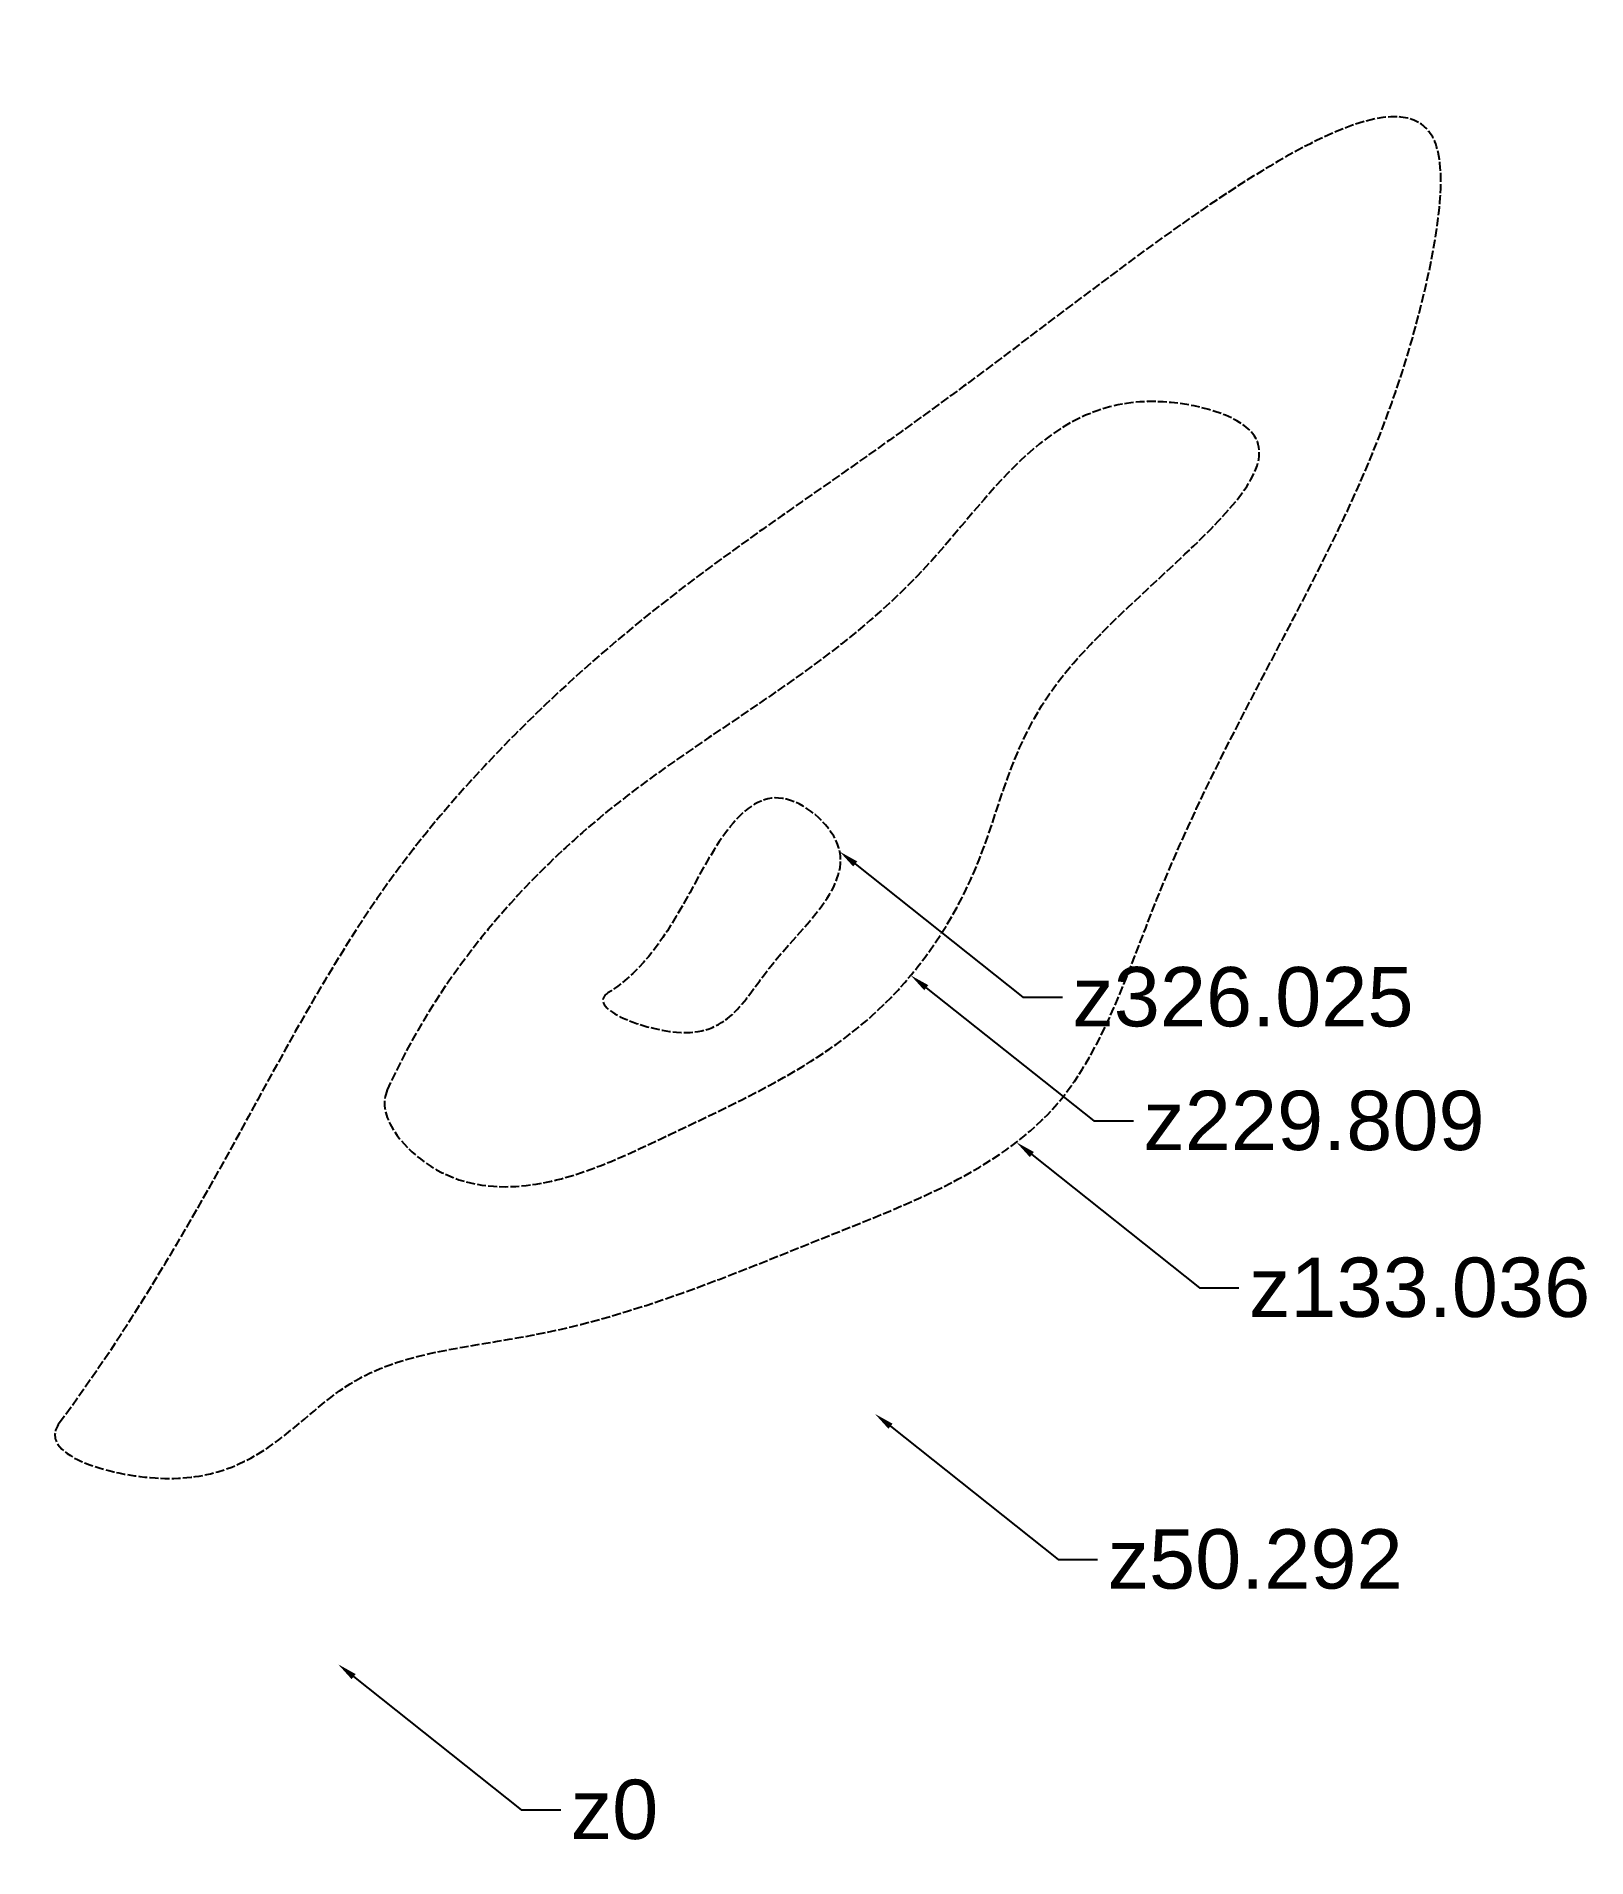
# Model space of a CAD drawing. Header units: millimetres. Extents: x 115 to 428, y 21 to 389.
import ezdxf
from ezdxf import colors
from ezdxf.entities.mleader import LeaderData, LeaderLine
from ezdxf.math import Vec2, Vec3

# ---------------------------------------------------------------- set-up
doc = ezdxf.new("R2010")
doc.units = ezdxf.units.MM
doc.header["$LTSCALE"] = 0.15
doc.linetypes.add('ACAD_ISO02W100', pattern=[15, 12, -3])
doc.layers.add('0-Dimension', color=92, linetype='Continuous')
doc.layers.add('0-Sketch', color=20, linetype='ACAD_ISO02W100')
doc.styles.get("Standard").update_dxf_attribs({"font": 'arial.ttf'})

msp = doc.modelspace()

# ---------------------------------------------------------------- linework, layer by layer
at = {"layer": '0-Sketch'}
for points, start_tangent, end_tangent in [([(119.71, 108.74, 133.04), (156.03, 167.25, 133.04), (188.53, 221.21, 133.04), (236.95, 270.72, 133.04), (305.13, 320.35, 133.04), (398.17, 366.31, 133.04), (394.98, 335.01, 133.04), (368.85, 270.92, 133.04), (341.45, 214.52, 133.04), (320.43, 172.24, 133.04), (275.19, 146.63, 133.04), (215.29, 126.53, 133.04), (179.61, 117.38, 133.04), (140.1, 97.61, 133.04), (119.71, 108.74, 133.04)], (0.597272, 0.802038), (0.597272, 0.802038)), ([(185.98, 176.09, 229.81), (230.58, 232.49, 229.81), (294.81, 281.83, 229.81), (338.08, 315.17, 229.81), (359.94, 309.76, 229.81), (321.58, 258.61, 229.81), (304.63, 220.3, 229.81), (286.34, 193.36, 229.81), (243.07, 167.09, 229.81), (210.96, 156.56, 229.81), (192.67, 162.15, 229.81), (185.98, 176.09, 229.81)], (0.407722, 0.913106), (0.407722, 0.913106)), ([(230.58, 195.71, 326.03), (247.09, 215.97, 326.03), (265.82, 235.03, 326.03), (276.97, 225.79, 326.03), (263.15, 200.72, 326.03), (244.41, 187.78, 326.03), (230.58, 195.71, 326.03)], (0.84344, 0.537224), (0.84344, 0.537224))]:
    msp.add_spline(points, degree=3, dxfattribs=dict(at, start_tangent=start_tangent, end_tangent=end_tangent))

# ---------------------------------------------------------------- leaders
at = {"layer": '0-Dimension'}
ml = msp.add_multileader_mtext('Standard', dxfattribs=at)
ml.set_content('z326.025', color=256)
ml.set_leader_properties()
ml.build(insert=Vec2(0, 0))
ctx = ml.context
ctx.base_point, ctx.char_height, ctx.plane_origin = Vec3(322.4, 194.85, 326.03), 12, Vec3(277.41, 224.27, 326.03)
notes = []
notes.append((ctx, [(0, (1, 1, 0), (314.4, 194.85, 326.03), (1, 0), 8, [(0, [(277.41, 224.27, 326.03)], 0, [])])]))
ctx.mtext.insert, ctx.mtext.width, ctx.mtext.flow_direction = Vec3(324.4, 200.95, 326.03), 0.075, 5
ml = msp.add_multileader_mtext('Standard', dxfattribs=at)
ml.set_content('z229.809', color=256)
ml.set_leader_properties()
ml.build(insert=Vec2(0, 0))
ctx = ml.context
ctx.base_point, ctx.char_height, ctx.plane_origin = Vec3(336.75, 169.84, 229.81), 12, Vec3(291.76, 199.26, 229.81)
notes.append((ctx, [(0, (1, 1, 0), (328.75, 169.84, 229.81), (1, 0), 8, [(0, [(291.76, 199.26, 229.81)], 0, [])])]))
ctx.mtext.insert, ctx.mtext.flow_direction = Vec3(338.75, 175.94, 229.81), 5
ml = msp.add_multileader_mtext('Standard', dxfattribs=at)
ml.set_content('z133.036', color=256)
ml.set_leader_properties()
ml.build(insert=Vec2(0, 0))
ctx = ml.context
ctx.base_point, ctx.char_height, ctx.plane_origin = Vec3(358.09, 136.11, 133.04), 12, Vec3(313.1, 165.53, 133.04)
notes.append((ctx, [(0, (1, 1, 0), (350.09, 136.11, 133.04), (1, 0), 8, [(0, [(313.1, 165.53, 133.04)], 0, [])])]))
ctx.mtext.insert, ctx.mtext.flow_direction = Vec3(360.09, 142.21, 133.04), 5
ml = msp.add_multileader_mtext('Standard', dxfattribs=at)
ml.set_content('z50.292', color=256)
ml.set_leader_properties()
ml.build(insert=Vec2(0, 0))
ctx = ml.context
ctx.base_point, ctx.char_height, ctx.plane_origin = Vec3(329.52, 81.19, 50.29), 12, Vec3(284.53, 110.61, 50.29)
notes.append((ctx, [(0, (1, 1, 0), (321.52, 81.19, 50.29), (1, 0), 8, [(0, [(284.53, 110.61, 50.29)], 0, [])])]))
ctx.mtext.insert, ctx.mtext.flow_direction = Vec3(331.52, 87.29, 50.29), 5
ml = msp.add_multileader_mtext('Standard', dxfattribs=at)
ml.set_content('z0', color=256)
ml.set_leader_properties()
ml.build(insert=Vec2(0, 0))
ctx = ml.context
ctx.base_point, ctx.char_height, ctx.plane_origin = Vec3(221.04, 30.57), 12, Vec3(176.05, 59.99)
notes.append((ctx, [(0, (1, 1, 0), (213.04, 30.57), (1, 0), 8, [(0, [(176.05, 59.99)], 0, [])])]))
ctx.mtext.insert, ctx.mtext.flow_direction = Vec3(223.04, 36.67), 5
for ctx, leaders in notes:
    for number, flags, end, landing, length, lines in leaders:
        leader = LeaderData()
        leader.index, (leader.has_last_leader_line, leader.has_dogleg_vector, leader.attachment_direction) = number, flags
        leader.last_leader_point, leader.dogleg_vector, leader.dogleg_length = Vec3(end), Vec3(landing), length
        for number, points, colour, breaks in lines:
            line = LeaderLine()
            line.index, line.vertices, line.color, line.breaks = number, Vec3.list(points), colors.encode_raw_color(colour), breaks
            leader.lines.append(line)
        ctx.leaders.append(leader)

doc.saveas('drawing.dxf')
